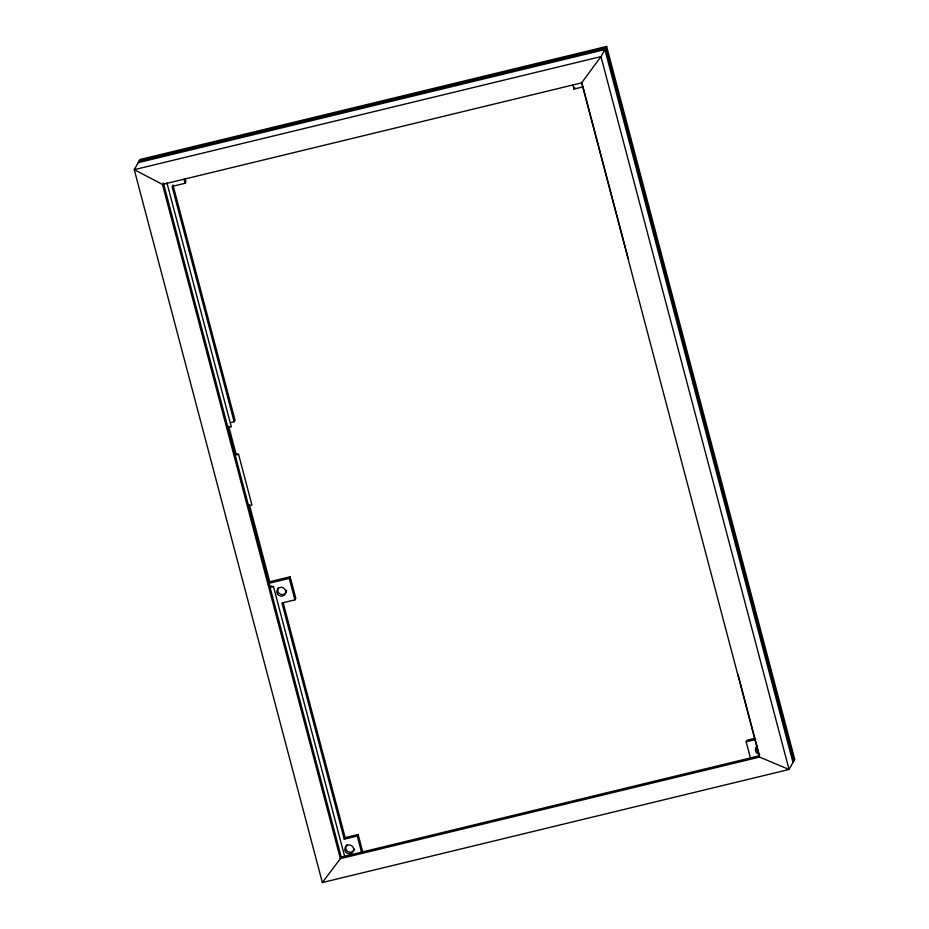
<?xml version="1.0" encoding="UTF-8"?>
<svg xmlns="http://www.w3.org/2000/svg" width="929" height="929" viewBox="0 0 929 929"><rect width="100%" height="100%" fill="white"/><g stroke="black" fill="none" stroke-linecap="round" stroke-linejoin="round"><path stroke-width="1.39" d="M230.45 422.66L234.143 421.766L172.062 186.439L185.022 183.292L185.893 181.736L185.185 179.042M234.143 421.766L235.025 420.198L172.933 184.871M344.276 839.177L345.158 837.61L358.118 834.474L357.247 836.03L344.276 839.177L281.963 602.991L294.923 599.844L295.805 598.288L290.138 576.816L268.527 582.042L269.398 580.486L249.425 504.784M294.923 599.844L289.256 578.372L290.138 576.816M583.389 86.769L573.936 89.056L574.807 87.5M606.649 46.45L600.97 56.611L581.647 82.855L162.482 184.43L134.264 169.682L139.942 159.533L606.649 46.45L794.736 759.318L789.058 769.467L322.351 882.55L134.264 169.682L600.97 56.611L789.058 769.467L759.539 757.077L340.362 858.64L322.351 882.55M163.353 182.862L341.245 857.072L340.362 858.64L162.482 184.43M750.411 757.901L746.161 741.795L747.032 740.239L755.138 738.276M139.071 161.089L605.778 48.018L793.854 760.874M138.2 162.656L604.895 49.574L792.983 762.442M227.605 427.735L231.309 426.841L166.93 182.839M234.863 455.222L238.567 454.327L251.933 505.004L248.229 505.899M267.657 583.609L289.256 578.372M269.758 587.488L273.463 586.594L344.845 857.142M746.161 741.795L755.614 739.507M341.245 857.072L759.005 755.858M235.118 453.816L238.567 454.327M270.014 586.083L273.463 586.594M581.775 82.309L628.248 258.471M738.16 675.023L759.318 755.242M581.647 82.855L759.539 757.077M572.879 85.038L573.936 89.056M358.118 834.474L362.716 851.916M183.965 179.262L185.022 183.292M357.247 836.03L361.497 852.137M283.206 602.828L345.158 837.61M228.708 426.272L236.105 454.316M227.466 426.423L233.632 449.775M248.461 505.991L268.527 582.042M759.771 754.336A4.494 4.401 29.2 0 1 757.588 746.045M758.412 752.13A4.494 4.401 29.2 0 1 756.81 746.057M354.46 849.071A4.494 4.401 29.2 0 1 347.887 851.603A4.494 4.401 29.2 0 1 347.005 844.635M286.631 590.263A4.494 4.401 29.2 0 1 280.988 594.409A4.494 4.401 29.2 0 1 278.305 587.871M277.411 593.852A4.494 4.401 29.2 0 0 285.145 594.026A4.494 4.401 29.2 0 0 281.313 587.314A4.494 4.401 29.2 0 0 277.411 593.852M345.391 851.51A4.494 4.401 29.2 0 0 353.125 851.684A4.494 4.401 29.2 0 0 349.292 844.972A4.494 4.401 29.2 0 0 345.391 851.51"/></g></svg>
